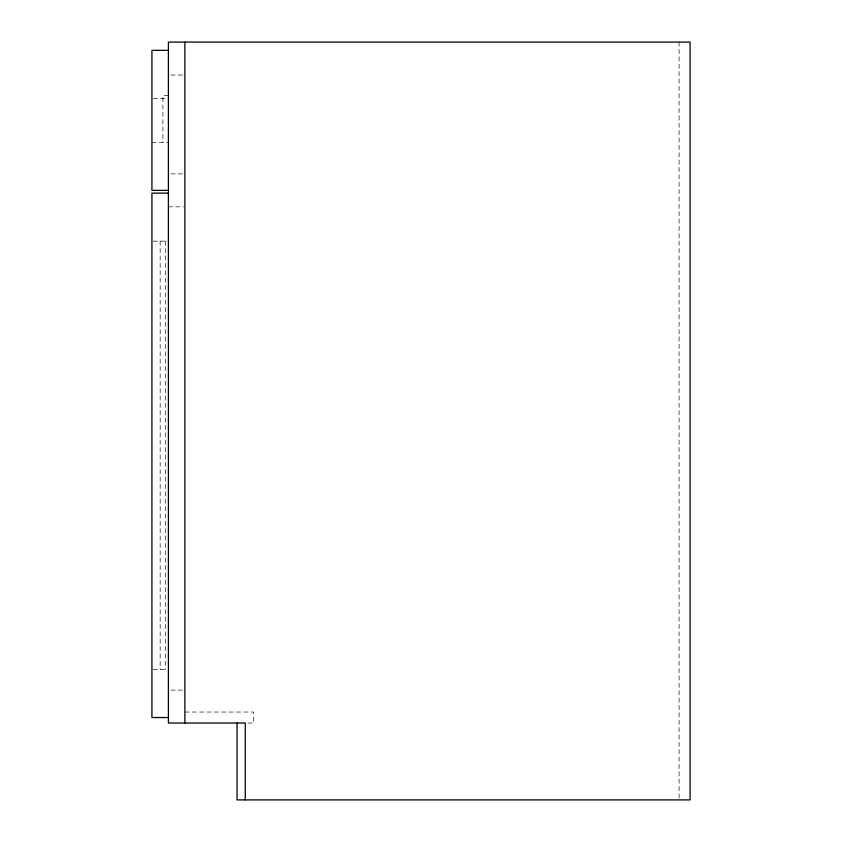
<?xml version="1.0" encoding="UTF-8"?>
<svg xmlns="http://www.w3.org/2000/svg" width="842" height="842" viewBox="0 0 842 842"><rect width="100%" height="100%" fill="white"/><g stroke="black" fill="none" stroke-linecap="round" stroke-linejoin="round"><path stroke-width="0.63" stroke-dasharray="4.21 3.16" d="M170.937 75.043L183.609 75.043M168.4 95.641L162.906 95.641L162.906 142.319M153.191 98.388L167.137 98.388M151.928 142.319L168.4 142.319M170.937 173.894L184.872 173.894M168.4 206.837L183.609 206.837M153.191 241.159L168.4 241.159M153.191 669.485L167.137 669.485M170.937 690.072L183.609 690.072M184.872 712.037L253.516 712.037L253.516 723.025L247.043 723.025M679.094 42.1L679.094 798.584M165.653 241.159L165.653 669.485M160.159 241.159L160.159 669.485"/><path stroke-width="1.26" d="M168.4 50.341L151.928 50.341L151.928 190.366L168.4 190.366M168.4 193.113L151.928 193.113L151.928 717.531L168.4 717.531M245.275 799.9L245.275 723.025L168.4 723.025L168.4 42.1L690.072 42.1L690.072 799.9L237.044 799.9L237.044 723.025M184.872 42.1L184.872 723.025"/></g></svg>
